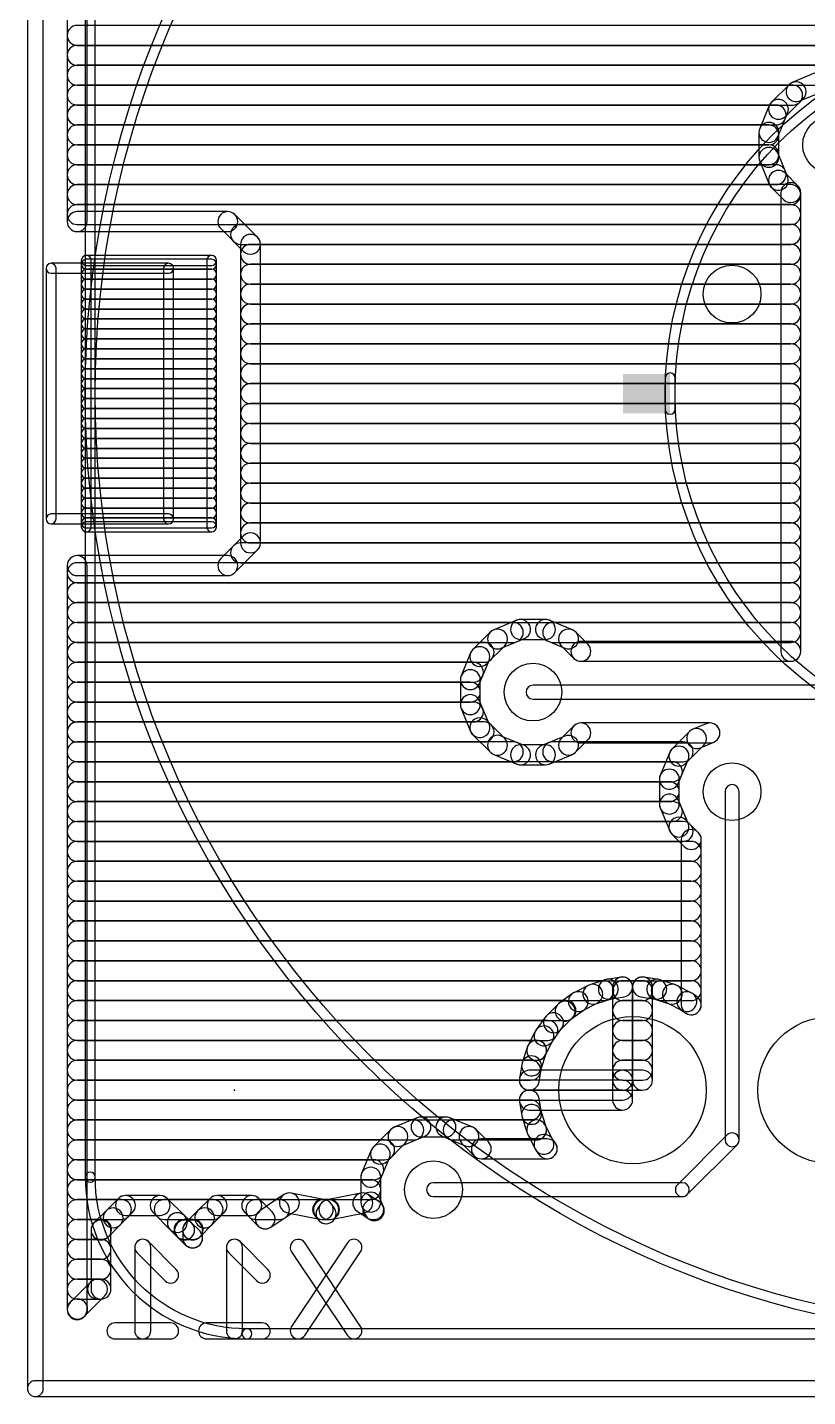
# Model space of a CAD drawing. Extents: x -0.1 to 53.2, y -0.1 to 26.1.
# Drawn here: x -0.1 to 9.85, y -0.1 to 17.37 of the extents above; entities that cross this region are included whole.
import ezdxf

# ---------------------------------------------------------------- set-up
doc = ezdxf.new("R2010")
doc.units = 0
for name, color, linetype in [('16', 175, 'CONTINUOUS'), ('17', 82, 'CONTINUOUS'), ('18', 82, 'CONTINUOUS'), ('20', 7, 'CONTINUOUS'), ('24', 7, 'CONTINUOUS'), ('42', 175, 'CONTINUOUS'), ('52', 253, 'CONTINUOUS')]:
    doc.layers.add(name, color=color, linetype=linetype)

# ---------------------------------------------------------------- blocks, each defined once
blk = doc.blocks.new('ROUNDP')
blk.add_circle((0, 0), 0.5)
blk = doc.blocks.new('RECT')
blk.add_solid([(-0.5, -0.5), (0.5, -0.5), (-0.5, 0.5), (0.5, 0.5)])
blk = doc.blocks.new('ROUNDV')
blk.add_circle((0, 0), 0.5)

msp = doc.modelspace()

# ---------------------------------------------------------------- linework, layer by layer
at = {"layer": '16'}
for points in [[(0.6604, 14.8953), (0.6604, 24.8666, 1), (0.4064, 24.8666), (0.4064, 14.8953, 1)], [(0.5334, 17.145), (24.8666, 17.145, 1), (24.8666, 17.399), (0.5334, 17.399, 1)], [(0.5334, 16.891), (24.8666, 16.891, 1), (24.8666, 17.145), (0.5334, 17.145, 1)], [(0.5334, 16.637), (24.8666, 16.637, 1), (24.8666, 16.891), (0.5334, 16.891, 1)], [(9.9522, 16.7924), (9.6582, 16.6706, 1), (9.7554, 16.436), (10.0494, 16.5578, 1)], [(0.5334, 16.383), (9.6635, 16.383, 1), (9.6635, 16.637), (0.5334, 16.637, 1)], [(9.617, 16.6431), (9.3919, 16.418, 1), (9.5715, 16.2384), (9.7966, 16.4635, 1)], [(9.3644, 16.3768), (9.2426, 16.0828, 1), (9.4772, 15.9855), (9.599, 16.2796, 1)], [(0.5334, 16.129), (9.4518, 16.129, 1), (9.4518, 16.383), (0.5334, 16.383, 1)], [(0.5334, 15.875), (9.3599, 15.875, 1), (9.3599, 16.129), (0.5334, 16.129, 1)], [(9.2329, 16.0342), (9.2329, 15.7158, 1), (9.4869, 15.7158), (9.4869, 16.0342, 1)], [(0.5334, 15.621), (9.3599, 15.621, 1), (9.3599, 15.875), (0.5334, 15.875, 1)], [(9.2426, 15.6672), (9.3644, 15.3732, 1), (9.599, 15.4704), (9.4772, 15.7644, 1)], [(0.5334, 15.367), (9.4518, 15.367, 1), (9.4518, 15.621), (0.5334, 15.621, 1)], [(9.3919, 15.332), (9.5495, 15.1744, 1), (9.7291, 15.354), (9.5715, 15.5116, 1)], [(9.5123, 15.2642), (9.5123, 9.4107, 1), (9.7663, 9.4107), (9.7663, 15.2642, 1)], [(0.5334, 15.113), (9.6393, 15.113, 1), (9.6393, 15.367), (0.5334, 15.367, 1)], [(0.5334, 14.859), (9.6393, 14.859, 1), (9.6393, 15.113), (0.5334, 15.113, 1)], [(2.4552, 15.0223), (0.5334, 15.0223, 1), (0.5334, 14.7683), (2.4552, 14.7683, 1)], [(2.8351, 14.695), (2.545, 14.9851, 1), (2.3654, 14.8055), (2.6555, 14.5154, 1)], [(2.6185, 14.605), (9.6393, 14.605, 1), (9.6393, 14.859), (2.6185, 14.859, 1)], [(2.8723, 10.7948), (2.8723, 14.6052, 1), (2.6183, 14.6052), (2.6183, 10.7948, 1)], [(2.7453, 14.351), (9.6393, 14.351, 1), (9.6393, 14.605), (2.7453, 14.605, 1)], [(2.7453, 14.097), (9.6393, 14.097, 1), (9.6393, 14.351), (2.7453, 14.351, 1)], [(2.7453, 13.843), (9.6393, 13.843, 1), (9.6393, 14.097), (2.7453, 14.097, 1)], [(2.7453, 13.589), (9.6393, 13.589, 1), (9.6393, 13.843), (2.7453, 13.843, 1)], [(2.7453, 13.335), (9.6393, 13.335, 1), (9.6393, 13.589), (2.7453, 13.589, 1)], [(2.7453, 13.081), (9.6393, 13.081, 1), (9.6393, 13.335), (2.7453, 13.335, 1)], [(2.7453, 12.827), (9.6393, 12.827, 1), (9.6393, 13.081), (2.7453, 13.081, 1)], [(2.7453, 12.573), (9.6393, 12.573, 1), (9.6393, 12.827), (2.7453, 12.827, 1)], [(2.7453, 12.319), (9.6393, 12.319, 1), (9.6393, 12.573), (2.7453, 12.573, 1)], [(2.7453, 12.065), (9.6393, 12.065, 1), (9.6393, 12.319), (2.7453, 12.319, 1)], [(2.7453, 11.811), (9.6393, 11.811, 1), (9.6393, 12.065), (2.7453, 12.065, 1)], [(2.7453, 11.557), (9.6393, 11.557, 1), (9.6393, 11.811), (2.7453, 11.811, 1)], [(2.7453, 11.303), (9.6393, 11.303, 1), (9.6393, 11.557), (2.7453, 11.557, 1)], [(2.7453, 11.049), (9.6393, 11.049, 1), (9.6393, 11.303), (2.7453, 11.303, 1)], [(2.7453, 10.795), (9.6393, 10.795, 1), (9.6393, 11.049), (2.7453, 11.049, 1)], [(2.545, 10.4149), (2.8351, 10.705, 1), (2.6555, 10.8846), (2.3654, 10.5945, 1)], [(2.6185, 10.541), (9.6393, 10.541, 1), (9.6393, 10.795), (2.6185, 10.795, 1)], [(0.6604, 1.0094), (0.6604, 10.5047, 1), (0.4064, 10.5047), (0.4064, 1.0094, 1)], [(0.5334, 10.3777), (2.4552, 10.3777, 1), (2.4552, 10.6317), (0.5334, 10.6317, 1)], [(0.5334, 10.287), (9.6393, 10.287, 1), (9.6393, 10.541), (0.5334, 10.541, 1)], [(0.5334, 10.033), (9.6393, 10.033, 1), (9.6393, 10.287), (0.5334, 10.287, 1)], [(0.5334, 9.779), (9.6393, 9.779, 1), (9.6393, 10.033), (0.5334, 10.033, 1)], [(6.1422, 9.8074), (5.8482, 9.6856, 1), (5.9454, 9.451), (6.2394, 9.5728, 1)], [(6.5091, 9.8171), (6.1908, 9.8171, 1), (6.1908, 9.5631), (6.5091, 9.5631, 1)], [(6.8518, 9.6856), (6.5578, 9.8074, 1), (6.4605, 9.5728), (6.7546, 9.451, 1)], [(0.5334, 9.525), (6.0989, 9.525, 1), (6.0989, 9.779), (0.5334, 9.779, 1)], [(5.807, 9.6581), (5.5819, 9.433, 1), (5.7615, 9.2534), (5.9866, 9.4785, 1)], [(6.6011, 9.525), (9.6393, 9.525, 1), (9.6393, 9.779), (6.6011, 9.779, 1)], [(7.0506, 9.5005), (6.893, 9.6581, 1), (6.7134, 9.4785), (6.871, 9.3209, 1)], [(0.5334, 9.271), (5.7265, 9.271, 1), (5.7265, 9.525), (0.5334, 9.525, 1)], [(5.5544, 9.3918), (5.4326, 9.0978, 1), (5.6672, 9.0005), (5.789, 9.2946, 1)], [(9.6393, 9.5377), (6.9608, 9.5377, 1), (6.9608, 9.2837), (9.6393, 9.2837, 1)], [(0.5334, 9.017), (5.5892, 9.017, 1), (5.5892, 9.271), (0.5334, 9.271, 1)], [(5.4229, 9.0492), (5.4229, 8.7308, 1), (5.6769, 8.7308), (5.6769, 9.0492, 1)], [(0.5334, 8.763), (5.5499, 8.763, 1), (5.5499, 9.017), (0.5334, 9.017, 1)], [(6.35, 8.8011), (10.16, 8.8011, 1), (10.16, 8.9789), (6.35, 8.9789, 1)], [(0.5334, 8.509), (5.5892, 8.509, 1), (5.5892, 8.763), (0.5334, 8.763, 1)], [(5.4326, 8.6822), (5.5544, 8.3882, 1), (5.789, 8.4854), (5.6672, 8.7794, 1)], [(5.5819, 8.347), (5.807, 8.1219, 1), (5.9866, 8.3015), (5.7615, 8.5266, 1)], [(0.5334, 8.255), (5.7265, 8.255, 1), (5.7265, 8.509), (0.5334, 8.509, 1)], [(6.893, 8.1219), (7.0506, 8.2795, 1), (6.871, 8.4591), (6.7134, 8.3015, 1)], [(6.9608, 8.2423), (8.6082, 8.2423, 1), (8.6082, 8.4963), (6.9608, 8.4963, 1)], [(8.347, 8.3881), (8.1219, 8.163, 1), (8.3015, 7.9834), (8.5266, 8.2085, 1)], [(8.5596, 8.4866), (8.3882, 8.4156, 1), (8.4854, 8.181), (8.6568, 8.252, 1)], [(0.5334, 8.001), (6.0989, 8.001, 1), (6.0989, 8.255), (0.5334, 8.255, 1)], [(5.8482, 8.0944), (6.1422, 7.9726, 1), (6.2394, 8.2072), (5.9454, 8.329, 1)], [(6.1908, 7.9629), (6.5091, 7.9629, 1), (6.5091, 8.2169), (6.1908, 8.2169, 1)], [(6.5578, 7.9726), (6.8518, 8.0944, 1), (6.7546, 8.329), (6.4605, 8.2072, 1)], [(6.6011, 8.001), (8.2665, 8.001, 1), (8.2665, 8.255), (6.6011, 8.255, 1)], [(8.0944, 8.1218), (7.9726, 7.8278, 1), (8.2072, 7.7305), (8.329, 8.0246, 1)], [(0.5334, 7.747), (8.1292, 7.747, 1), (8.1292, 8.001), (0.5334, 8.001, 1)], [(7.9629, 7.7792), (7.9629, 7.4608, 1), (8.2169, 7.4608), (8.2169, 7.7792, 1)], [(0.5334, 7.493), (8.0899, 7.493, 1), (8.0899, 7.747), (0.5334, 7.747, 1)], [(8.9789, 3.175), (8.9789, 7.62, 1), (8.8011, 7.62), (8.8011, 3.175, 1)], [(7.9726, 7.4122), (8.0944, 7.1182, 1), (8.329, 7.2154), (8.2072, 7.5094, 1)], [(0.5334, 7.239), (8.1292, 7.239, 1), (8.1292, 7.493), (0.5334, 7.493, 1)], [(0.5334, 6.985), (8.2665, 6.985, 1), (8.2665, 7.239), (0.5334, 7.239, 1)], [(8.1219, 7.077), (8.2795, 6.9194, 1), (8.4591, 7.099), (8.3015, 7.2566, 1)], [(8.2423, 7.0092), (8.2423, 4.8982, 1), (8.4963, 4.8982), (8.4963, 7.0092, 1)], [(0.5334, 6.731), (8.3693, 6.731, 1), (8.3693, 6.985), (0.5334, 6.985, 1)], [(0.5334, 6.477), (8.3693, 6.477, 1), (8.3693, 6.731), (0.5334, 6.731, 1)], [(0.5334, 6.223), (8.3693, 6.223, 1), (8.3693, 6.477), (0.5334, 6.477, 1)], [(0.5334, 5.969), (8.3693, 5.969, 1), (8.3693, 6.223), (0.5334, 6.223, 1)], [(0.5334, 5.715), (8.3693, 5.715, 1), (8.3693, 5.969), (0.5334, 5.969, 1)], [(0.5334, 5.461), (8.3693, 5.461, 1), (8.3693, 5.715), (0.5334, 5.715, 1)], [(0.5334, 5.207), (8.3693, 5.207, 1), (8.3693, 5.461), (0.5334, 5.461, 1)], [(7.4731, 5.2526), (7.2908, 5.2237, 1), (7.3306, 4.9728), (7.5129, 5.0017, 1)], [(7.62, 3.937), (7.62, 5.1271, 1), (7.366, 5.1271), (7.366, 3.937, 1)], [(7.9492, 5.2237), (7.7669, 5.2526, 1), (7.7271, 5.0017), (7.9094, 4.9728, 1)], [(7.62, 5.1271), (7.62, 3.937, 1), (7.874, 3.937), (7.874, 5.1271, 1)], [(0.5334, 4.953), (7.2545, 4.953, 1), (7.2545, 5.207), (0.5334, 5.207, 1)], [(7.0553, 5.1472), (6.8701, 5.0528, 1), (6.9854, 4.8265), (7.1706, 4.9209, 1)], [(7.2715, 5.2191), (7.0737, 5.1548, 1), (7.1522, 4.9132), (7.35, 4.9775, 1)], [(7.493, 4.953), (7.747, 4.953, 1), (7.747, 5.207), (7.493, 5.207, 1)], [(8.1663, 5.1548), (7.9685, 5.2191, 1), (7.89, 4.9775), (8.0878, 4.9132, 1)], [(7.9855, 4.953), (8.3693, 4.953, 1), (8.3693, 5.207), (7.9855, 5.207, 1)], [(8.3699, 5.0528), (8.1847, 5.1472, 1), (8.0694, 4.9209), (8.2546, 4.8265, 1)], [(0.5334, 4.699), (6.7713, 4.699, 1), (6.7713, 4.953), (0.5334, 4.953, 1)], [(6.6698, 4.9072), (6.5227, 4.7602, 1), (6.7024, 4.5806), (6.8494, 4.7276, 1)], [(6.8531, 5.0424), (6.6849, 4.9202, 1), (6.8342, 4.7147), (7.0024, 4.8369, 1)], [(7.493, 4.699), (7.747, 4.699, 1), (7.747, 4.953), (7.493, 4.953, 1)], [(8.444, 5.0009), (8.3869, 5.0424, 1), (8.2376, 4.8369), (8.2946, 4.7955, 1)], [(6.5098, 4.7451), (6.3876, 4.5769, 1), (6.5931, 4.4276), (6.7153, 4.5958, 1)], [(0.5334, 4.445), (6.541, 4.445, 1), (6.541, 4.699), (0.5334, 4.699, 1)], [(6.3772, 4.5599), (6.2828, 4.3747, 1), (6.5091, 4.2594), (6.6035, 4.4446, 1)], [(7.493, 4.445), (7.747, 4.445, 1), (7.747, 4.699), (7.493, 4.699, 1)], [(0.5334, 4.191), (6.3965, 4.191, 1), (6.3965, 4.445), (0.5334, 4.445, 1)], [(6.2752, 4.3563), (6.2109, 4.1585, 1), (6.4525, 4.08), (6.5167, 4.2778, 1)], [(7.493, 4.191), (7.747, 4.191, 1), (7.747, 4.445), (7.493, 4.445, 1)], [(6.2063, 4.1392), (6.1774, 3.9569, 1), (6.4283, 3.9171), (6.4572, 4.0994, 1)], [(0.5334, 3.937), (6.323, 3.937, 1), (6.323, 4.191), (0.5334, 4.191, 1)], [(6.3029, 3.81), (7.493, 3.81, 1), (7.493, 4.064), (6.3029, 4.064, 1)], [(7.493, 3.937), (7.747, 3.937, 1), (7.747, 4.191), (7.493, 4.191, 1)], [(7.747, 4.064), (7.493, 4.064, 1), (7.493, 3.81), (7.747, 3.81, 1)], [(7.366, 3.937), (7.366, 3.683, 1), (7.62, 3.683), (7.62, 3.937, 1)], [(0.5334, 3.683), (7.493, 3.683, 1), (7.493, 3.937), (0.5334, 3.937, 1)], [(0.5334, 3.429), (6.323, 3.429, 1), (6.323, 3.683), (0.5334, 3.683, 1)], [(6.1774, 3.6631), (6.2063, 3.4808, 1), (6.4572, 3.5206), (6.4283, 3.7029, 1)], [(7.493, 3.81), (6.3029, 3.81, 1), (6.3029, 3.556), (7.493, 3.556, 1)], [(6.2109, 3.4615), (6.2752, 3.2637, 1), (6.5167, 3.3422), (6.4525, 3.54, 1)], [(0.5334, 3.175), (4.8289, 3.175, 1), (4.8289, 3.429), (0.5334, 3.429, 1)], [(4.537, 3.3081), (4.3119, 3.083, 1), (4.4915, 2.9034), (4.7166, 3.1285, 1)], [(4.8722, 3.4574), (4.5782, 3.3356, 1), (4.6754, 3.101), (4.9694, 3.2228, 1)], [(5.2392, 3.4671), (4.9208, 3.4671, 1), (4.9208, 3.2131), (5.2392, 3.2131, 1)], [(5.5818, 3.3356), (5.2878, 3.4574, 1), (5.1905, 3.2228), (5.4846, 3.101, 1)], [(5.3311, 3.175), (6.3965, 3.175, 1), (6.3965, 3.429), (5.3311, 3.429, 1)], [(5.7806, 3.1505), (5.623, 3.3081, 1), (5.4434, 3.1285), (5.601, 2.9709, 1)], [(6.2828, 3.2453), (6.3772, 3.0601, 1), (6.6035, 3.1754), (6.5091, 3.3606, 1)], [(0.5334, 2.921), (4.4565, 2.921, 1), (4.4565, 3.175), (0.5334, 3.175, 1)], [(6.5318, 3.1877), (5.6908, 3.1877, 1), (5.6908, 2.9337), (6.5318, 2.9337, 1)], [(6.3876, 3.0431), (6.4291, 2.986, 1), (6.6345, 3.1354), (6.5931, 3.1924, 1)], [(8.3179, 2.4771), (8.9529, 3.1121, 1), (8.8271, 3.2379), (8.1921, 2.6029, 1)], [(4.2844, 3.0418), (4.1626, 2.7478, 1), (4.3972, 2.6505), (4.519, 2.9446, 1)], [(0.5334, 2.667), (4.3192, 2.667, 1), (4.3192, 2.921), (0.5334, 2.921, 1)], [(4.1529, 2.6991), (4.1529, 2.3808, 1), (4.4069, 2.3808), (4.4069, 2.6991, 1)], [(0.5334, 2.413), (4.2799, 2.413, 1), (4.2799, 2.667), (0.5334, 2.667, 1)], [(5.08, 2.4511), (8.255, 2.4511, 1), (8.255, 2.6289), (5.08, 2.6289, 1)], [(1.0601, 2.4275), (0.9016, 2.269, 1), (1.0812, 2.0894), (1.2397, 2.2479, 1)], [(1.5917, 2.4647), (1.1499, 2.4647, 1), (1.1499, 2.2107), (1.5917, 2.2107, 1)], [(1.9011, 2.208), (1.6815, 2.4275, 1), (1.5019, 2.2479), (1.7215, 2.0284, 1)], [(2.2294, 2.4275), (2.071, 2.269, 1), (2.2506, 2.0894), (2.4091, 2.2479, 1)], [(2.7611, 2.4647), (2.3193, 2.4647, 1), (2.3193, 2.2107), (2.7611, 2.2107, 1)], [(3.0234, 2.2551), (2.8509, 2.4275, 1), (2.6713, 2.2479), (2.8438, 2.0755, 1)], [(3.1712, 2.4764), (2.8631, 2.271, 1), (3.004, 2.0596), (3.3121, 2.265, 1)], [(3.6999, 2.4086), (3.2666, 2.4952, 1), (3.2167, 2.2461), (3.65, 2.1595, 1)], [(4.1526, 2.4952), (3.7193, 2.4086, 1), (3.7691, 2.1595), (4.2024, 2.2461, 1)], [(4.3952, 2.3782), (4.248, 2.4764, 1), (4.1071, 2.265), (4.2543, 2.1669, 1)], [(4.1626, 2.3322), (4.2074, 2.2239, 1), (4.4421, 2.3211), (4.3972, 2.4294, 1)], [(0.5334, 2.159), (1.0981, 2.159, 1), (1.0981, 2.413), (0.5334, 2.413, 1)], [(0.9016, 2.269), (0.7476, 2.1151, 1), (0.9272, 1.9355), (1.0812, 2.0894, 1)], [(1.6435, 2.159), (2.2675, 2.159, 1), (2.2675, 2.413), (1.6435, 2.413, 1)], [(2.071, 2.269), (1.917, 2.1151, 1), (2.0966, 1.9355), (2.2506, 2.0894, 1)], [(2.8129, 2.159), (3.1146, 2.159, 1), (3.1146, 2.413), (2.8129, 2.413, 1)], [(3.6651, 2.159), (3.7541, 2.159, 1), (3.7541, 2.413), (3.6651, 2.413, 1)], [(3.8153, 2.3025), (3.7806, 2.3545, 1), (3.5693, 2.2136), (3.6039, 2.1616, 1)], [(3.6386, 2.3545), (3.6039, 2.3025, 1), (3.8153, 2.1616), (3.8499, 2.2136, 1)], [(4.3046, 2.159), (4.3192, 2.159, 1), (4.3192, 2.413), (4.3046, 2.413, 1)], [(0.5334, 1.905), (0.8441, 1.905, 1), (0.8441, 2.159), (0.5334, 2.159, 1)], [(0.7104, 2.0253), (0.7104, 1.27, 1), (0.9644, 1.27), (0.9644, 2.0253, 1)], [(1.994, 2.1151), (1.9011, 2.208, 1), (1.7215, 2.0283), (1.8144, 1.9354, 1)], [(1.8975, 1.905), (2.0135, 1.905, 1), (2.0135, 2.159), (1.8975, 2.159, 1)], [(2.0966, 2.0124), (1.994, 2.1151, 1), (1.8144, 1.9354), (1.917, 1.8328, 1)], [(2.0312, 2.0253), (2.0312, 2.0253, 1), (1.7772, 2.0253), (1.7772, 2.0253, 1)], [(1.8798, 2.0253), (1.8798, 1.9226, 1), (2.1338, 1.9226), (2.1338, 2.0253, 1)], [(0.5334, 1.651), (0.8374, 1.651, 1), (0.8374, 1.905), (0.5334, 1.905, 1)], [(1.7985, 1.5202), (1.4426, 1.8762, 1), (1.299, 1.7325), (1.6549, 1.3766, 1)], [(1.2692, 1.8043), (1.2692, 0.7366, 1), (1.4724, 0.7366), (1.4724, 1.8043, 1)], [(2.9679, 1.5202), (2.612, 1.8762, 1), (2.4684, 1.7325), (2.8243, 1.3766, 1)], [(2.4386, 1.8043), (2.4386, 0.7366, 1), (2.6418, 0.7366), (2.6418, 1.8043, 1)], [(3.981, 1.8607), (3.2692, 0.793, 1), (3.4382, 0.6802), (4.15, 1.748, 1)], [(3.2692, 1.748), (3.981, 0.6802, 1), (4.15, 0.793), (3.4382, 1.8607, 1)], [(0.5334, 1.397), (0.8374, 1.397, 1), (0.8374, 1.651), (0.5334, 1.651, 1)], [(0.7042, 1.3598), (0.4436, 1.0992, 1), (0.6232, 0.9196), (0.8838, 1.1802, 1)], [(0.5334, 1.143), (0.8374, 1.143, 1), (0.8374, 1.397), (0.5334, 1.397, 1)], [(0.8374, 1.397), (0.794, 1.397, 1), (0.794, 1.143), (0.8374, 1.143, 1)], [(0.5334, 0.889), (0.54, 0.889, 1), (0.54, 1.143), (0.5334, 1.143, 1)], [(1.7267, 0.8382), (1.0149, 0.8382, 1), (1.0149, 0.635), (1.7267, 0.635, 1)], [(2.8961, 0.8382), (2.1843, 0.8382, 1), (2.1843, 0.635), (2.8961, 0.635, 1)]]:
    msp.add_lwpolyline(points, format="xyb", close=True, dxfattribs=at)
at = {"layer": '20'}
for points in [[(0.1016, 0), (0.1016, 25.4, 1), (-0.1016, 25.4), (-0.1016, 0, 1)], [(0.5865, 14.4), (0.5865, 11, 1), (0.7135, 11), (0.7135, 14.4, 1)], [(2.25, 14.4635), (0.65, 14.4635, 1), (0.65, 14.3365), (2.25, 14.3365, 1)], [(2.1865, 14.4), (2.1865, 11, 1), (2.3135, 11), (2.3135, 14.4, 1)], [(0.65, 10.9365), (2.25, 10.9365, 1), (2.25, 11.0635), (0.65, 11.0635, 1)], [(25.4, 0.1016), (0, 0.1016, 1), (0, -0.1016), (25.4, -0.1016, 1)]]:
    msp.add_lwpolyline(points, format="xyb", close=True, dxfattribs=at)
at = {"layer": '24'}
msp.add_point((2.54, 3.81), dxfattribs=at)
at = {"layer": '42'}
for points in [[(2.25, 14.4635), (0.65, 14.4635, 1), (0.65, 14.3365), (2.25, 14.3365, 1)], [(0.5865, 14.4), (0.5865, 11, 1), (0.7135, 11), (0.7135, 14.4, 1)], [(2.25, 14.4145), (0.65, 14.4145, 1), (0.65, 14.2875), (2.25, 14.2875, 1)], [(2.3135, 11), (2.3135, 14.4, 1), (2.1865, 14.4), (2.1865, 11, 1)], [(2.25, 14.2875), (0.65, 14.2875, 1), (0.65, 14.1605), (2.25, 14.1605, 1)], [(2.25, 14.1605), (0.65, 14.1605, 1), (0.65, 14.0335), (2.25, 14.0335, 1)], [(2.25, 14.0335), (0.65, 14.0335, 1), (0.65, 13.9065), (2.25, 13.9065, 1)], [(2.25, 13.9065), (0.65, 13.9065, 1), (0.65, 13.7795), (2.25, 13.7795, 1)], [(2.25, 13.7795), (0.65, 13.7795, 1), (0.65, 13.6525), (2.25, 13.6525, 1)], [(2.25, 13.6525), (0.65, 13.6525, 1), (0.65, 13.5255), (2.25, 13.5255, 1)], [(2.25, 13.5255), (0.65, 13.5255, 1), (0.65, 13.3985), (2.25, 13.3985, 1)], [(2.25, 13.3985), (0.65, 13.3985, 1), (0.65, 13.2715), (2.25, 13.2715, 1)], [(2.25, 13.2715), (0.65, 13.2715, 1), (0.65, 13.1445), (2.25, 13.1445, 1)], [(2.25, 13.1445), (0.65, 13.1445, 1), (0.65, 13.0175), (2.25, 13.0175, 1)], [(2.25, 13.0175), (0.65, 13.0175, 1), (0.65, 12.8905), (2.25, 12.8905, 1)], [(2.25, 12.8905), (0.65, 12.8905, 1), (0.65, 12.7635), (2.25, 12.7635, 1)], [(2.25, 12.7635), (0.65, 12.7635, 1), (0.65, 12.6365), (2.25, 12.6365, 1)], [(2.25, 12.6365), (0.65, 12.6365, 1), (0.65, 12.5095), (2.25, 12.5095, 1)], [(2.25, 12.5095), (0.65, 12.5095, 1), (0.65, 12.3825), (2.25, 12.3825, 1)], [(2.25, 12.3825), (0.65, 12.3825, 1), (0.65, 12.2555), (2.25, 12.2555, 1)], [(2.25, 12.2555), (0.65, 12.2555, 1), (0.65, 12.1285), (2.25, 12.1285, 1)], [(2.25, 12.1285), (0.65, 12.1285, 1), (0.65, 12.0015), (2.25, 12.0015, 1)], [(2.25, 12.0015), (0.65, 12.0015, 1), (0.65, 11.8745), (2.25, 11.8745, 1)], [(2.25, 11.8745), (0.65, 11.8745, 1), (0.65, 11.7475), (2.25, 11.7475, 1)], [(2.25, 11.7475), (0.65, 11.7475, 1), (0.65, 11.6205), (2.25, 11.6205, 1)], [(2.25, 11.6205), (0.65, 11.6205, 1), (0.65, 11.4935), (2.25, 11.4935, 1)], [(2.25, 11.4935), (0.65, 11.4935, 1), (0.65, 11.3665), (2.25, 11.3665, 1)], [(2.25, 11.3665), (0.65, 11.3665, 1), (0.65, 11.2395), (2.25, 11.2395, 1)], [(2.25, 11.2395), (0.65, 11.2395, 1), (0.65, 11.1125), (2.25, 11.1125, 1)], [(2.25, 11.1125), (0.65, 11.1125, 1), (0.65, 10.9855), (2.25, 10.9855, 1)], [(0.65, 10.9365), (2.25, 10.9365, 1), (2.25, 11.0635), (0.65, 11.0635, 1)]]:
    msp.add_lwpolyline(points, format="xyb", close=True, dxfattribs=at)
at = {"layer": '52'}
for points in [[(0.7635, 2.7), (0.7635, 22.7, 1), (0.6365, 22.7), (0.6365, 2.7, 1)], [(0.2635, 11.1), (0.2635, 14.3, 1), (0.1365, 14.3), (0.1365, 11.1, 1)], [(0.2, 14.2365), (1.7, 14.2365, 1), (1.7, 14.3635), (0.2, 14.3635, 1)], [(1.6365, 14.3), (1.6365, 11.1, 1), (1.7635, 11.1), (1.7635, 14.3, 1)], [(8.0365, 12.9), (8.0365, 12.5, 1), (8.1635, 12.5), (8.1635, 12.9, 1)], [(0.2, 11.0365), (1.7, 11.0365, 1), (1.7, 11.1635), (0.2, 11.1635, 1)], [(0.7635, 2.7, 1), (0.6365, 2.7, 0.4142), (2.7, 0.6365, 1), (2.7, 0.7635, -0.4142)], [(22.7, 0.7635), (2.7, 0.7635, 1), (2.7, 0.6365), (22.7, 0.6365, 1)]]:
    msp.add_lwpolyline(points, format="xyb", close=True, dxfattribs=at)
for radius in [12.0635, 11.9365, 4.6635, 4.5365]:
    msp.add_circle((12.7, 12.7), radius, dxfattribs=at)

# ---------------------------------------------------------------- block references
at = {"layer": '17', "xscale": 1.8796, "yscale": 1.8796, "rotation": 90}
for p in [(7.62, 3.81), (10.16, 3.81)]:
    msp.add_blockref('ROUNDP', p, dxfattribs=at)
at = {"layer": '18', "xscale": 0.7366, "yscale": 0.7366}
for p in [(10.16, 15.875), (8.89, 13.97), (6.35, 8.89), (8.89, 7.62), (5.08, 2.54)]:
    msp.add_blockref('ROUNDV', p, dxfattribs=at)
at = {"layer": '52', "xscale": 0.6, "yscale": 0.5}
msp.add_blockref('RECT', (7.8, 12.7), dxfattribs=at)

doc.saveas('drawing.dxf')
